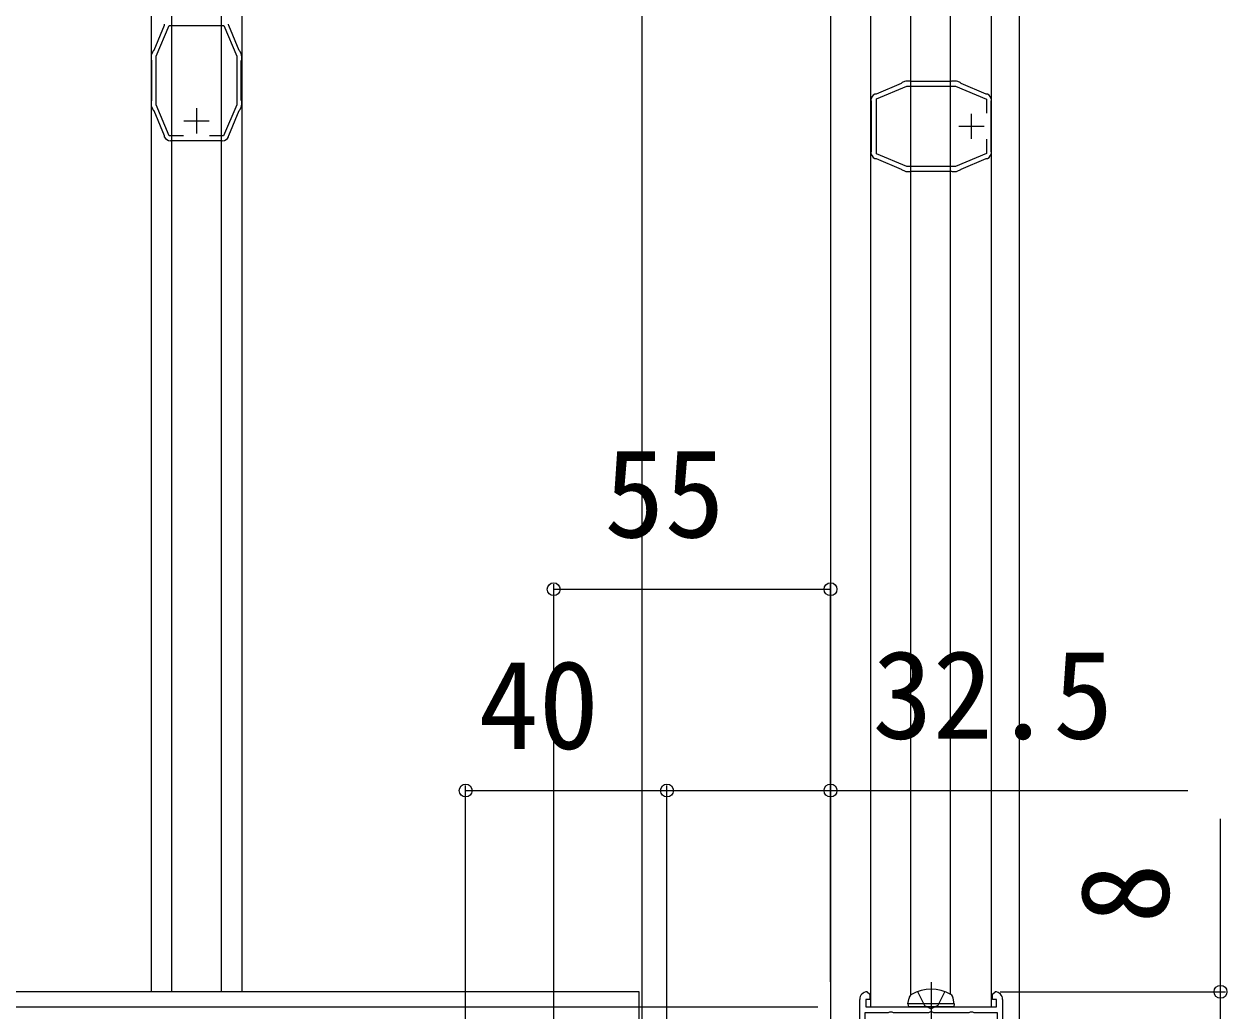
# Model space of a CAD drawing. Units: millimetres, scale not verified. Extents: x -1050 to 1050, y -1565 to 1556.
# Drawn here: x 247.2 to 486.3, y -681.8 to -485.7 of the extents above; entities that cross this region are included whole.
import ezdxf
from ezdxf.enums import TextEntityAlignment as Align

# ---------------------------------------------------------------- set-up
doc = ezdxf.new("R2010")
doc.units = ezdxf.units.MM
doc.header["$LTSCALE"] = 8
for name, color, linetype in [('0-2_YKK_11', 7, 'Continuous'), ('0-3_YKK_11E', 7, 'Continuous'), ('0-4_YKK_12', 2, 'Continuous'), ('0-5_YKK_13', 4, 'Continuous'), ('0-6_YKK_D', 6, 'Continuous')]:
    doc.layers.add(name, color=color, linetype=linetype)
doc.styles.add('ＭＳ ゴシック', font='')
doc.styles.get('ＭＳ ゴシック').set_extended_font_data('MS Gothic')

msp = doc.modelspace()

# ---------------------------------------------------------------- linework, layer by layer
at = {"layer": '0-2_YKK_11'}
for points in [[(414.5, -681), (427.5, -681), (440.5, -681), (440.5, -679.5), (439.7, -679.5), (439.7, -678.5), (440.2, -678)], [(414.8, -678), (415.3, -678.5), (415.3, -679.5), (414.5, -679.5), (414.5, -681)], [(441.7, -679.5), (441.7, -686), (440.7, -686), (440.7, -682.2), (436.02, -682.2), (435.76, -682.05), (435.24, -682.05), (434.98, -682.2), (428.02, -682.2), (427.76, -682.05), (427.5, -681.9), (427.24, -682.05), (426.98, -682.2), (420.02, -682.2), (419.76, -682.05), (419.24, -682.05), (418.98, -682.2), (414.3, -682.2), (414.3, -686), (413.3, -686), (413.3, -679.5)]]:
    msp.add_lwpolyline(points, dxfattribs=at)
for centre, start, end in [((414.8, -679.5), 90.00001, 179.99999), ((440.2, -679.5), 0.00001, 89.99999)]:
    msp.add_arc(centre, 1.5, start, end, dxfattribs=at)
at = {"layer": '0-3_YKK_11E'}
for p, q in [((281.5, -502.4), (281.5, -507.4)), ((435.507, -508.5), (435.507, -503.5)), ((279, -504.9), (284, -504.9)), ((433.007, -506), (438.007, -506))]:
    msp.add_line(p, q, dxfattribs=at)
for points in [[(275.113, -485.683), (275.097, -485.838), (275.091, -485.975), (273.012, -490.919), (272.915, -491.021), (272.817, -491.124), (272.617, -491.601)], [(278.91, -507.9), (276.098, -507.9), (273.5, -501.718), (273.5, -492.082), (276.056, -486), (286.944, -486), (289.5, -492.081), (289.5, -501.718), (286.902, -507.9), (284.09, -507.9)], [(290.383, -491.601), (290.183, -491.124), (290.085, -491.021), (289.988, -490.919), (287.909, -485.975), (287.903, -485.838), (287.888, -485.683)], [(272.5, -492.182), (272.5, -492.7), (272.55, -492.832), (272.6, -492.965), (272.6, -500.835), (272.55, -500.968), (272.5, -501.1), (272.5, -501.618)], [(290.5, -501.618), (290.5, -501.1), (290.45, -500.968), (290.4, -500.835), (290.4, -492.965), (290.45, -492.832), (290.5, -492.7), (290.5, -492.182)], [(422.207, -497.117), (421.73, -497.317), (421.628, -497.415), (421.525, -497.512), (416.582, -499.591), (416.445, -499.597), (416.289, -499.613)], [(432.224, -497), (431.706, -497), (431.574, -497.05), (431.442, -497.1), (423.571, -497.1), (423.439, -497.05), (423.306, -497), (422.788, -497)], [(438.723, -499.612), (438.568, -499.597), (438.431, -499.591), (433.488, -497.512), (433.385, -497.415), (433.282, -497.317), (432.805, -497.117)], [(438.506, -508.59), (438.507, -511.402), (432.324, -514), (422.688, -514), (416.606, -511.444), (416.606, -500.556), (422.688, -498), (432.325, -498), (438.506, -500.598), (438.506, -503.41)], [(415.514, -500.78), (415.56, -500.929), (415.606, -501.057)], [(415.606, -501.057), (415.606, -510.943), (415.56, -511.071), (415.514, -511.22)], [(439.499, -511.22), (439.453, -511.071), (439.406, -510.943), (439.406, -501.057), (439.453, -500.929), (439.499, -500.78)], [(272.617, -502.199), (272.817, -502.676), (272.915, -502.779), (273.012, -502.881), (275.091, -507.825), (275.097, -507.962), (275.112, -508.117)], [(287.888, -508.117), (287.903, -507.962), (287.909, -507.825), (289.988, -502.881), (290.085, -502.779), (290.183, -502.676), (290.383, -502.199)], [(276.28, -508.893), (276.429, -508.847), (276.557, -508.8), (286.443, -508.8), (286.571, -508.847), (286.72, -508.893)], [(416.289, -512.388), (416.445, -512.403), (416.582, -512.409), (421.525, -514.488), (421.628, -514.585), (421.73, -514.683), (422.207, -514.883)], [(432.805, -514.883), (433.282, -514.683), (433.385, -514.585), (433.487, -514.488), (438.431, -512.409), (438.568, -512.403), (438.723, -512.388)], [(422.788, -515), (423.306, -515), (423.439, -514.95), (423.571, -514.9), (431.442, -514.9), (431.574, -514.95), (431.706, -515), (432.224, -515)]]:
    msp.add_lwpolyline(points, dxfattribs=at)
for centre, start, end in [((274, -492.182), 157.21229, 180.00002), ((289, -492.182), 359.99994, 22.78745), ((422.788, -498.5), 89.99994, 112.78745), ((432.224, -498.5), 67.21227, 90), ((274, -501.618), 179.99992, 202.78766), ((289, -501.618), 337.21227, 0), ((417.006, -500.93), 118.55562, 174.26075), ((438.006, -500.93), 5.73917, 61.44408), ((276.43, -507.4), 208.55653, 264.26086), ((286.57, -507.4), 275.73917, 331.44408), ((417.006, -511.07), 185.73921, 241.44435), ((438.006, -511.07), 298.55653, 354.26086), ((422.788, -513.5), 247.21229, 270.00002), ((432.224, -513.5), 269.99992, 292.78766)]:
    msp.add_arc(centre, 1.5, start, end, dxfattribs=at)
at = {"layer": '0-4_YKK_12'}
for p, q in [((407.5, -234), (407.5, -1125)), ((370, -253), (370, -692)), ((445, -253), (445, -831)), ((415.5, -681), (415.5, -331)), ((439.5, -681), (439.5, -331)), ((272.5, -334), (272.5, -678)), ((276.557, -334), (276.557, -678)), ((286.443, -334), (286.443, -678)), ((290.5, -334), (290.5, -678)), ((423.465, -678.633), (423.465, -333.367)), ((431.335, -678.5), (431.335, -333.5)), ((369.5, -678), (-77, -678)), ((369.5, -686), (369.5, -678)), ((-831.745, -681), (405, -681)), ((415.5, -681), (439.5, -681))]:
    msp.add_line(p, q, dxfattribs=at)
at = {"layer": '0-5_YKK_13'}
for p, q in [((427.5, -676.056), (427.5, -697.129)), ((422.896, -680.411), (423.098, -679.264)), ((432.104, -680.411), (422.896, -680.411)), ((422.896, -680.411), (422.999, -681)), ((432.001, -681), (422.999, -681)), ((432.104, -680.411), (431.902, -679.264)), ((432.104, -680.411), (432.001, -681))]:
    msp.add_line(p, q, dxfattribs=at)
for points in [[(424.793, -677.964), (426.152, -680.691), (427.5, -681.407)], [(430.207, -677.964), (428.848, -680.691), (427.5, -681.407)]]:
    msp.add_lwpolyline(points, dxfattribs=at)
for centre, radius, start, end in [((424.141, -679.448), 1.059, 120.63591, 170), ((427.5, -685.12), 7.651, 59.36409, 120.63591), ((430.859, -679.448), 1.059, 10, 59.36409)]:
    msp.add_arc(centre, radius, start, end, dxfattribs=at)
at = {"layer": '0-6_YKK_D'}
for p, q in [((352.5, -687), (352.5, -597)), ((407.5, -676), (407.5, -597)), ((352.5, -598), (407.5, -598)), ((335, -694.5), (335, -637)), ((335, -638), (375, -638)), ((375, -687), (375, -637)), ((375, -687), (375, -637)), ((407.5, -676), (407.5, -637)), ((485, -678), (485, -643.618)), ((441.2, -678), (486, -678)), ((485, -686), (485, -678))]:
    msp.add_line(p, q, dxfattribs=at)
msp.add_lwpolyline([(375, -638), (407.5, -638), (478.509, -638)], dxfattribs=at)
for centre in [(352.5, -598), (407.5, -598), (335, -638), (375, -638), (375, -638), (407.5, -638), (485, -678)]:
    msp.add_circle(centre, 1.275, dxfattribs=at)

# ---------------------------------------------------------------- texts
at = {"layer": '0-6_YKK_D', "style": 'ＭＳ ゴシック'}
for s, p in [('55', (362.545, -593)), ('32.5', (415.827, -633)), ('40', (337.545, -635))]:
    msp.add_text(s, height=17.6, dxfattribs=at).set_placement(p, align=Align.BOTTOM_LEFT)
msp.add_text('8', height=17.6, rotation=90, dxfattribs=at).set_placement((480, -664.436), align=Align.BOTTOM_LEFT)

doc.saveas('drawing.dxf')
